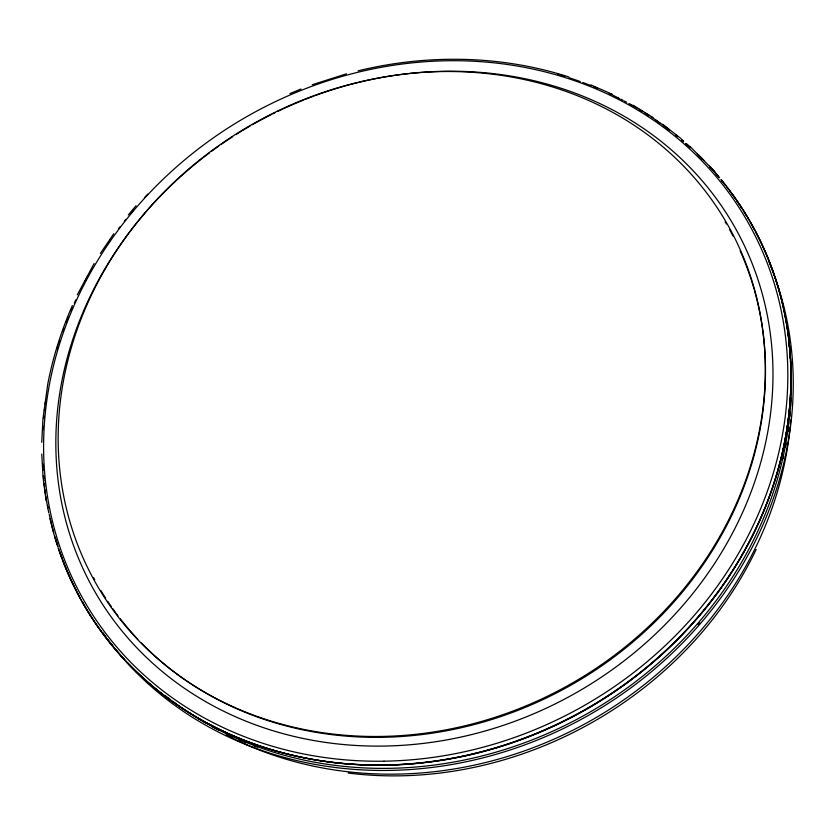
<?xml version="1.0" encoding="UTF-8"?>
<svg xmlns="http://www.w3.org/2000/svg" width="835" height="835" viewBox="0 0 835 835"><rect width="100%" height="100%" fill="white"/><g stroke="black" fill="none" stroke-linecap="round" stroke-linejoin="round"><path stroke-width="1.25" d="M41.75 442.352L42.94 418.961L47.772 384.048C52.97 357.077 61.299 330.733 72.353 305.589M77.3 294.849L94.104 263.536M756.166 549.472C684.616 699.323 513.087 793.751 348.174 773.043M100.357 253.433L113.748 233.769M128.319 214.887L136.021 205.754M289.912 93.614L301.007 89.021M312.227 84.742L346.483 73.814M358.079 70.829C427.155 54.056 500.948 55.068 568.781 76.956M590.94 84.94L612.399 94.355M633.128 105.241L653.043 117.558M662.656 124.248L681.13 138.673M690.054 146.49L714.812 171.676M46.102 500.687L43.086 477.432L41.771 454.052M729.477 229.427A362.515 321.506 -29.6 0 1 733.036 236.075M740.154 250.855A362.515 321.506 -29.6 0 1 742.179 255.51M742.67 256.679A362.515 321.506 -29.6 0 1 750.717 278.17M751.114 279.391A362.515 321.506 -29.6 0 1 754.12 289.223M754.464 290.465A362.515 321.506 -29.6 0 1 756.781 299.212M757.084 300.464A362.515 321.506 -29.6 0 1 568.124 686.735A362.515 321.506 -29.6 0 1 141.334 642.94M137.765 639.213A362.515 321.506 -29.6 0 1 120.282 618.787M117.965 615.76A362.515 321.506 -29.6 0 1 116.441 613.735M115.679 612.713A362.515 321.506 -29.6 0 1 112.715 608.6M111.253 606.523A362.515 321.506 -29.6 0 1 109.823 604.446M109.114 603.402A362.515 321.506 -29.6 0 1 107.705 601.304M105.627 598.131A362.515 321.506 -29.6 0 1 103.603 594.948M102.935 593.883A362.515 321.506 -29.6 0 1 100.972 590.658M94.741 579.772A362.515 321.506 -29.6 0 1 93.562 577.569M725.124 221.818A362.515 321.506 -29.6 0 1 726.387 223.978M768.617 261.063A382.921 341.077 -29.6 0 1 595.063 711.524A382.921 341.077 -29.6 0 1 114.385 647.96M112.861 646.05A382.921 341.077 -29.6 0 1 107.684 639.297M106.243 637.345A382.921 341.077 -29.6 0 1 102.715 632.429M790.714 419.786A375.218 335.503 -29.6 0 1 790.411 423.627M790.056 427.468A375.218 335.503 -29.6 0 1 226.692 735.27M788.699 343.373A381.021 339.365 -29.6 0 1 789.148 347.12M789.555 350.867A381.021 339.365 -29.6 0 1 790.234 358.413M790.421 360.939A381.021 339.365 -29.6 0 1 582.694 716.19A381.021 339.365 -29.6 0 1 172.668 701.316M170.653 699.803A381.021 339.365 -29.6 0 1 165.674 695.962M755.487 231.702A384.142 341.411 -29.6 0 1 616.752 690.232A384.142 341.411 -29.6 0 1 127.818 663.042M124.436 659.452A384.142 341.411 -29.6 0 1 117.86 652.135M117.057 651.206A384.142 341.411 -29.6 0 1 101.87 632.116M101.15 631.135A384.142 341.411 -29.6 0 1 82.279 601.722M80.536 598.58A384.142 341.411 -29.6 0 1 75.004 587.986M73.95 585.846A384.142 341.411 -29.6 0 1 62.667 559.68M62.249 558.573A384.142 341.411 -29.6 0 1 59.849 551.893M57.97 546.288A384.142 341.411 -29.6 0 1 55.194 537.27M675.525 135.103A384.142 341.411 -29.6 0 1 677.55 136.742M681.558 140.071A384.142 341.411 -29.6 0 1 683.552 141.762M685.525 143.463A384.142 341.411 -29.6 0 1 690.388 147.795M697.256 154.224A384.142 341.411 -29.6 0 1 702.277 159.182M709.604 166.843A384.142 341.411 -29.6 0 1 711.984 169.453M715.898 173.868A384.142 341.411 -29.6 0 1 718.966 177.458M721.242 180.183A384.142 341.411 -29.6 0 1 722.734 182.02M724.216 183.867A384.142 341.411 -29.6 0 1 725.688 185.725M727.139 187.593A384.142 341.411 -29.6 0 1 728.579 189.472M730.009 191.361A384.142 341.411 -29.6 0 1 734.894 198.093M736.94 201.016A384.142 341.411 -29.6 0 1 741.574 207.946M743.505 210.963A384.142 341.411 -29.6 0 1 746.647 216.046M747.868 218.102A384.142 341.411 -29.6 0 1 749.089 220.158M750.289 222.235A384.142 341.411 -29.6 0 1 754.934 230.637M755.466 231.41A384.267 341.494 -29.6 0 1 765.862 253.214M766.342 254.331A384.267 341.494 -29.6 0 1 562.049 721.993A384.267 341.494 -29.6 0 1 76.914 592.067M76.371 591.003A384.267 341.494 -29.6 0 1 62.416 559.492M62.009 558.385A384.267 341.494 -29.6 0 1 58.471 548.345M57.01 543.856A384.267 341.494 -29.6 0 1 54.953 537.082M53.67 532.553A384.267 341.494 -29.6 0 1 51.593 524.578M51.311 523.43A384.267 341.494 -29.6 0 1 49.234 514.256M47.981 507.993A384.267 341.494 -29.6 0 1 47.511 505.425M45.455 492.556A384.267 341.494 -29.6 0 1 45.111 489.968M44.631 486.095A384.267 341.494 -29.6 0 1 44.338 483.507M43.817 478.33A384.267 341.494 -29.6 0 1 43.587 475.731M42.94 466.65A384.267 341.494 -29.6 0 1 42.804 464.051M617.482 97.726A384.267 341.494 -29.6 0 1 619.8 98.906M630.133 104.406A384.267 341.494 -29.6 0 1 632.408 105.68M640.268 110.262A384.267 341.494 -29.6 0 1 642.491 111.619M646.906 114.374A384.267 341.494 -29.6 0 1 649.087 115.773M655.59 120.094A384.267 341.494 -29.6 0 1 659.869 123.058M664.096 126.095A384.267 341.494 -29.6 0 1 669.315 129.978M675.473 134.79A384.267 341.494 -29.6 0 1 677.498 136.429M681.517 139.758A384.267 341.494 -29.6 0 1 683.5 141.449M686.453 144.006A384.267 341.494 -29.6 0 1 690.347 147.482M709.562 166.53A384.267 341.494 -29.6 0 1 718.173 176.248M721.2 179.88A384.267 341.494 -29.6 0 1 725.657 185.412M727.108 187.29A384.267 341.494 -29.6 0 1 729.978 191.058M732.097 193.929A384.267 341.494 -29.6 0 1 749.058 219.866M749.663 220.899A384.267 341.494 -29.6 0 1 754.903 230.345M749.632 220.638A384.371 341.557 -29.6 0 1 765.841 252.963M766.321 254.08A384.371 341.557 -29.6 0 1 579.949 712.505A384.371 341.557 -29.6 0 1 95.138 622.879M94.459 621.877A384.371 341.557 -29.6 0 1 76.705 591.9M76.162 590.836A384.371 341.557 -29.6 0 1 58.252 548.178M57.886 547.05A384.371 341.557 -29.6 0 1 50.027 518.671M48.785 512.93A384.371 341.557 -29.6 0 1 46.624 501.386M46.416 500.102A384.371 341.557 -29.6 0 1 45.8 496.24M45.424 493.662A384.371 341.557 -29.6 0 1 45.069 491.084M44.568 487.202A384.371 341.557 -29.6 0 1 44.13 483.319M43.848 480.73A384.371 341.557 -29.6 0 1 43.368 475.543M42.971 470.355A384.371 341.557 -29.6 0 1 42.595 463.863M42.721 430.056A384.371 341.557 -29.6 0 1 42.95 426.163M43.566 418.377A384.371 341.557 -29.6 0 1 43.806 415.788M44.349 410.611A384.371 341.557 -29.6 0 1 44.652 408.023M45.142 404.15A384.371 341.557 -29.6 0 1 45.497 401.562M56.916 349.5A384.371 341.557 -29.6 0 1 57.939 346.118M58.648 343.874A384.371 341.557 -29.6 0 1 59.734 340.513M62.782 331.599A384.371 341.557 -29.6 0 1 63.982 328.27M66.069 322.748A384.371 341.557 -29.6 0 1 68.23 317.269M70.944 310.724A384.371 341.557 -29.6 0 1 72.353 307.468M74.273 303.147A384.371 341.557 -29.6 0 1 75.745 299.922M85.243 280.852A384.371 341.557 -29.6 0 1 87.498 276.688M109.395 241.357A384.371 341.557 -29.6 0 1 110.752 239.405M118.466 228.811A384.371 341.557 -29.6 0 1 119.906 226.911M124.29 221.254A384.371 341.557 -29.6 0 1 125.772 219.386M131.064 212.915A384.371 341.557 -29.6 0 1 133.37 210.169M144.445 197.634A384.371 341.557 -29.6 0 1 147.701 194.127M557.978 74.357A384.371 341.557 -29.6 0 1 564.742 76.371M569.22 77.78A384.371 341.557 -29.6 0 1 580.325 81.579M582.778 82.467A384.371 341.557 -29.6 0 1 591.295 85.734M593.706 86.715A384.371 341.557 -29.6 0 1 597.317 88.207M609.216 93.489A384.371 341.557 -29.6 0 1 611.575 94.595M612.744 95.159A384.371 341.557 -29.6 0 1 618.578 98.039M620.896 99.219A384.371 341.557 -29.6 0 1 623.213 100.419M624.361 101.025A384.371 341.557 -29.6 0 1 626.657 102.246M628.932 103.498A384.371 341.557 -29.6 0 1 632.346 105.398M633.473 106.035A384.371 341.557 -29.6 0 1 636.854 107.986M639.099 109.312A384.371 341.557 -29.6 0 1 642.428 111.337M644.641 112.704A384.371 341.557 -29.6 0 1 649.035 115.501M651.216 116.921A384.371 341.557 -29.6 0 1 669.263 129.707M681.464 139.476A384.371 341.557 -29.6 0 1 683.458 141.167M686.412 143.735A384.371 341.557 -29.6 0 1 690.305 147.21M698.853 155.279A384.371 341.557 -29.6 0 1 703.842 160.278M709.52 166.259A384.371 341.557 -29.6 0 1 719.655 177.792M721.169 179.608A384.371 341.557 -29.6 0 1 749.026 219.605M359.415 82.216A368.225 326.913 -29.6 0 1 765.705 442.279A368.225 326.913 -29.6 0 1 224.636 711.702A368.225 326.913 -29.6 0 1 195.317 163.931M196.309 163.117A368.225 326.913 -29.6 0 1 209.47 152.857M211.526 151.323A368.225 326.913 -29.6 0 1 218.812 146.062M220.92 144.591A368.225 326.913 -29.6 0 1 232.662 136.721M235.908 134.633A368.225 326.913 -29.6 0 1 241.357 131.241M242.453 130.573A368.225 326.913 -29.6 0 1 250.197 125.991M252.421 124.707A368.225 326.913 -29.6 0 1 271.688 114.395M272.836 113.821A368.225 326.913 -29.6 0 1 275.132 112.683M277.45 111.556A368.225 326.913 -29.6 0 1 282.094 109.354M283.253 108.811A368.225 326.913 -29.6 0 1 303.293 100.148M304.483 99.668A368.225 326.913 -29.6 0 1 314.075 96.004M315.275 95.555A368.225 326.913 -29.6 0 1 358.173 82.519M791.204 378.182A380.04 338.707 -29.6 0 1 791.288 385.853M791.079 397.408A380.04 338.707 -29.6 0 1 790.63 406.436M790.265 411.613A380.04 338.707 -29.6 0 1 789.816 416.79M788.731 426.706A380.04 338.707 -29.6 0 1 788.104 431.434M786.257 443.27A380.04 338.707 -29.6 0 1 785.61 446.819M783.721 456.286A380.04 338.707 -29.6 0 1 783.199 458.655M699.751 622.931A380.04 338.707 -29.6 0 1 698.175 624.757M257.211 747.095A380.04 338.707 -29.6 0 1 253.83 745.832M246.022 742.743A380.04 338.707 -29.6 0 1 239.426 739.956M232.694 736.95A380.04 338.707 -29.6 0 1 225.638 733.6M218.686 730.103A380.04 338.707 -29.6 0 1 211.85 726.45M206.245 723.308A380.04 338.707 -29.6 0 1 197.446 718.069M189.921 713.278A380.04 338.707 -29.6 0 1 187.812 711.879M379.466 736.47A363.215 321.955 -29.6 0 0 732.838 234.311A363.215 321.955 -29.6 0 0 122.954 241.221A363.215 321.955 -29.6 0 0 379.466 736.47M384.027 761.186A382.086 339.365 -29.6 0 0 752.638 230.857A382.086 339.365 -29.6 0 0 110.46 240.856A382.086 339.365 -29.6 0 0 384.027 761.186"/></g></svg>
